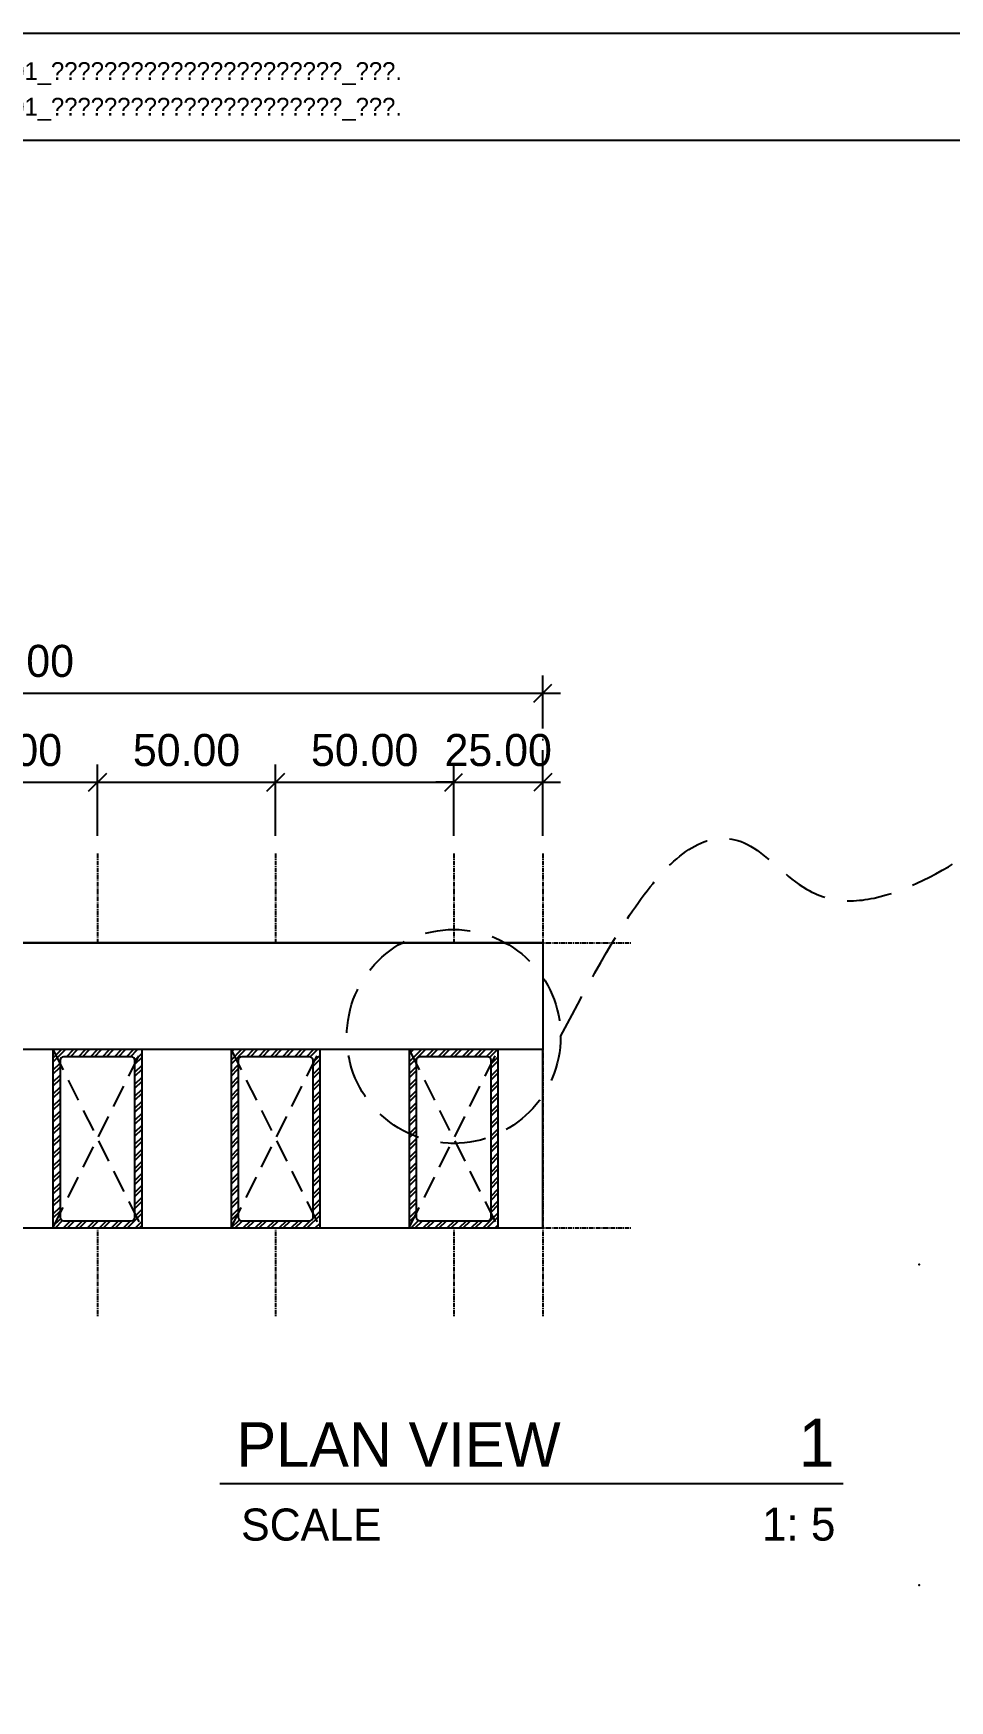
# Model space of a CAD drawing. Header units: millimetres. Extents: x -244126 to 368105, y -173968 to 259060.
# Drawn here: x -201984.1 to -201726.8, y 235966.1 to 236433.9 of the extents above; entities that cross this region are included whole.
import ezdxf
from ezdxf.enums import TextEntityAlignment as Align

# ---------------------------------------------------------------- set-up
doc = ezdxf.new("R2010")
doc.units = ezdxf.units.MM
doc.header["$MEASUREMENT"] = 0
for name, pattern in [('ACAD_ISO04W100', [30, 24, -3, 0, -3]), ('BORDER2', [22.224999999999998, 6.35, -3.175, 6.35, -3.175, 0, -3.175]), ('CENTER', [2, 1.25, -0.25, 0.25, -0.25]), ('HIDDEN', [9.524999999999999, 6.35, -3.175]), ('TA_GL_000.00010', [0.000275, 0.0001, -2.5e-05, 2.5e-05, -2.5e-05, 0.0001]), ('TA_HL_003.00000', [19.5, 10.65, -8.85])]:
    doc.linetypes.add(name, pattern=pattern)
for name, color, linetype in [('000 - GRID', 8, 'CENTER'), ('000 - H A T C H', 8, 'Continuous'), ('000 - H I D D E N', 7, 'Continuous'), ('000 - SYMBOL CON', 1, 'Continuous'), ('000 - T E X T', 4, 'Continuous'), ('000 - TITLEBLOCK', 4, 'Continuous'), ('000 - WIPEOUT', 250, 'Continuous'), ('001 - ASCESSORIES', 1, 'Continuous'), ('002 - STRUCTURAL STEEL', 4, 'Continuous'), ('A04_TUBE SERIES', 7, 'Continuous')]:
    doc.layers.add(name, color=color, linetype=linetype)
doc.styles.add('Cetury Gothic', font='GOTHIC.TTF')
doc.styles.add('CORDIA', font='cordia.shx')
doc.styles.add('TA', font='Cordia New.ttf', dxfattribs={"height": 4.5})
doc.dimstyles.new('DIM E-E', dxfattribs={"dimscale": 2, "dimtxt": 0.18, "dimasz": 0.1, "dimexe": 0.1, "dimexo": 0.1, "dimgap": 0.09, "dimtad": 1, "dimtoh": 1, "dimzin": 0, "dimdsep": 46, "dimtxsty": 'CORDIA', "dimblk": 'OBLIQUE', "dimcen": 0.1, "dimdle": 0.1, "dimclrd": 40, "dimclre": 140, "dimclrt": 3, "dimadec": 0, "dimazin": 0, "dimtfac": 1, "dimtix": 1, "dimtmove": 2, "dimatfit": 3, "dimfxl": 1, "dimtolj": 1, "dimtzin": 0, "dimarcsym": 0})
pattern_1 = [(45, (7.105427357601002e-15, 37.50000000000101), (-1.683798022700467, 1.683798022700467), []), (45, (1.122532500000007, 37.50000000000101), (-1.683798022700467, 1.683798022700467), [])]

# ---------------------------------------------------------------- blocks, each defined once
blk = doc.blocks.new('A$Cfd196da9')
at = {"color": 0, "linetype": 'ByBlock', "const_width": 0.1}
blk.add_lwpolyline([(-143.5, -98.00000000003524), (96.5, -98.00000000003524), (96.5, 98.99999999999818), (-143.5, 98.99999999999818)], close=True, dxfattribs=at)
blk = doc.blocks.new('*U1674')
at = {"layer": '000 - TITLEBLOCK', "color": 250}
blk.add_lwpolyline([(0, 0), (1485, 0), (1485, 1050), (0, 1050)], close=True, dxfattribs=at)
at = {"layer": '000 - T E X T', "color": 3, "xscale": 5, "yscale": 5, "zscale": 5}
blk.add_blockref('A$Cfd196da9', (742.5, 525), dxfattribs=at)
at = {"color": 4, "style": 'TA'}
blk.add_attdef('PAPER_SIZE', text='', height=6.254991836728832, dxfattribs=at).set_placement((1421.497533925394, 24.9351406972437), align=Align.MIDDLE_RIGHT)
blk.add_attdef('SCALE_SIZE', text='', height=6.254991836728832, dxfattribs=at).set_placement((1433.777100564457, 25.06541131656832), align=Align.MIDDLE_LEFT)
at = {"layer": '000 - T E X T', "color": 250, "style": 'TA'}
for tag, height, p in [('SUPERLINK', 5, (43.16158817450173, 1039.413349658148)), ('NAMEFILE', 5, (43.16158817450173, 1029.412246727175)), ('SC', 100, (8.409393920970842, 938.0263306360052))]:
    blk.add_attdef(tag, text='', height=height, dxfattribs=at).set_placement(p, align=Align.MIDDLE_LEFT)
at = {"layer": '000 - T E X T', "color": 4, "style": 'TA'}
for tag, height, p in [('NAME_JOB_1', 5, (1309.16251245334, 845.6251099963947)), ('NAME_JOB_2', 5, (1309.16251245334, 834.7168714372083)), ('NAME_PROJECT_1', 7.5, (1234.516375002395, 797.4226803075817)), ('NAME_PROJECT_2', 7.5, (1234.516375002395, 778.9226803075826)), ('NAME_PROJECT_3', 7.5, (1234.516375002395, 760.4226803075835)), ('CODE_VALUE_1', 4.75, (1302.871305970997, 722.8049402274655)), ('CODE_VALUE_2', 4.75, (1302.871305970997, 707.8049402274655)), ('PART_NAME_VALUE_1', 4.75, (1302.871305970997, 689.6858628249493)), ('PART_NAME_VALUE_2', 4.75, (1302.871305970997, 674.6858628249493)), ('PART_NAME_VALUE_3', 4.75, (1302.871305970997, 659.6858628249493)), ('MATTERIAL_VALUE_1', 9, (1304.892153537603, 642.2587338508606)), ('SPEC_VALUE', 9, (1304.892153537603, 621.71027721678)), ('THICKNESS_VALUE', 9, (1304.892153537603, 601.3211153423731)), ('COATING_VALUE_1', 9, (1304.892153537603, 581.2505284395206)), ('COATING_VALUE_2', 9, (1304.892153537603, 561.1799415366681)), ('NAME_TITLE_1', 6, (1236.266375002397, 194.0433449155262)), ('NAME_TITLE_2', 6, (1236.266375002397, 177.3933449155265)), ('NAME_TITLE_3', 6, (1236.266375002397, 160.7433449155269)), ('DRAWING_NO1', 6.000000000000001, (1236.527177739654, 82.28844565974441)), ('DRAWING_NO2', 6.000000000000001, (1236.527177739654, 62.28623979779741))]:
    blk.add_attdef(tag, text='', height=height, dxfattribs=at).set_placement(p, align=Align.MIDDLE_LEFT)
for tag, p in [('NAME_DAFT', (1383.527439747031, 340.5401880195609)), ('NAME_CHECKED', (1383.527439747031, 306.4879241162589)), ('NAME_DESIGNER', (1383.527439747031, 273.0281518038896)), ('NAME_DESIGN_MGR', (1383.527439747031, 237.7909047187222))]:
    blk.add_attdef(tag, text='', height=9, dxfattribs=at).set_placement(p, align=Align.MIDDLE_CENTER)
for tag, p, height in [('REV', (1383.815755262822, 125.6248846226049), 9.382487755093251), ('NAME_REMARK', (138.2147494100354, 43.25992316494649), 10)]:
    blk.add_attdef(tag, p, '', height=height, dxfattribs=at)
at = {"layer": '000 - T E X T', "color": 4, "style": 'Cetury Gothic'}
for tag, p in [('SHEET_NO.', (1403.947357155112, 84.99435907255929)), ('TOTAL_SHEET_NO.', (1402.414607150331, 44.0996035783246))]:
    blk.add_attdef(tag, text='', height=9, dxfattribs=at).set_placement(p, align=Align.CENTER)
blk = doc.blocks.new('*U3674')
at = {"color": 3}
blk.add_point((0, -80), dxfattribs=at)
at = {"layer": '000 - GRID', "color": 0, "linetype": 'ByBlock'}
blk.add_line((0, 25), (3.495173032126783e-14, -105), dxfattribs=at)
at = {"layer": '000 - GRID', "color": 0}
blk.add_point((0, 0), dxfattribs=at)
at = {"style": 'TA', "flags": 1}
blk.add_attdef('LOCATION', (6, 6), '', height=4.5, dxfattribs=at)
blk = doc.blocks.new('*U548')
at = {"color": 3}
blk.add_point((0, -300), dxfattribs=at)
at = {"layer": '000 - GRID', "color": 0, "linetype": 'ByBlock'}
blk.add_line((0, 25), (3.495173032126783e-14, -325), dxfattribs=at)
at = {"layer": '000 - GRID', "color": 0}
blk.add_point((0, 0), dxfattribs=at)
at = {"style": 'TA', "flags": 1}
blk.add_attdef('LOCATION', (6, 6), '', height=4.5, dxfattribs=at)
blk = doc.blocks.new('*U746')
at = {"color": 0}
blk.add_wipeout([(-150.0000000000001, 15), (150, 15), (150, -15.000000000000057), (-150.0000000000001, -15.000000000000057)], dxfattribs=at).dxf.layer = '000 - WIPEOUT'
at = {"layer": '002 - STRUCTURAL STEEL', "color": 0, "linetype": 'ByBlock'}
blk.add_lwpolyline([(-150, 15.00000000000002), (150, 15), (150, -15), (-150, -14.99999999999998)], close=True, dxfattribs=at)
blk = doc.blocks.new('*U4293')
at = {"color": 250}
blk.add_wipeout([(12.500000000000014, -3.1086244689504462e-15), (12.500000000000036, 49.99999999999999), (-12.499999999999964, 49.99999999999999), (-12.499999999999993, 2.442490654175338e-15)], dxfattribs=at).dxf.layer = '000 - WIPEOUT'
at = {"layer": '000 - H I D D E N', "color": 8, "linetype": 'HIDDEN'}
for p, q in [((12.49999999999999, -1.4210854715202e-14), (-12.49999999999999, 49.99999999999999)), ((12.50000000000001, 49.99999999999999), (-12.50000000000001, -1.4210854715202e-14))]:
    blk.add_line(p, q, dxfattribs=at)
at = {"layer": '002 - STRUCTURAL STEEL', "color": 0}
blk.add_lwpolyline([(12.49999999999999, -1.4210854715202e-14), (12.50000000000001, 49.99999999999999), (-12.49999999999999, 49.99999999999999), (-12.50000000000001, -1.77635683940025e-14)], close=True, dxfattribs=at)
blk.add_lwpolyline([(10.49999999999999, 2.999999999999986), (10.50000000000001, 46.99999999999998, 0.4142135623730953), (9.500000000000007, 47.99999999999999), (-9.499999999999996, 47.99999999999999, 0.4142135623730948), (-10.49999999999999, 46.99999999999999), (-10.50000000000001, 2.999999999999986, 0.4142135623730953), (-9.500000000000007, 1.999999999999986), (9.499999999999993, 1.999999999999986, 0.4142135623730948)], format="xyb", close=True, dxfattribs=at)
at = {"layer": 'Defpoints', "color": 250}
blk.add_lwpolyline([(12.49999999999999, -1.4210854715202e-14), (12.50000000000001, 49.99999999999999), (-12.49999999999999, 49.99999999999999), (-12.50000000000001, -1.4210854715202e-14)], close=True, dxfattribs=at)
at = {"color": 250}
blk.add_wipeout([(12.500000000000014, -3.1086244689504462e-15), (12.500000000000036, 49.99999999999999), (-12.499999999999964, 49.99999999999999), (-12.499999999999993, 2.442490654175338e-15)], dxfattribs=at).dxf.layer = '000 - WIPEOUT'
at = {"layer": '000 - H A T C H'}
h = blk.add_hatch(dxfattribs=at)
h.set_pattern_fill('ANSI32', color=256, scale=0.25)
h.set_pattern_definition(pattern_1)
h.paths.add_polyline_path([(12.49999999999999, -1.4210854715202e-14), (12.50000000000001, 49.99999999999999), (-12.49999999999999, 49.99999999999999), (-12.50000000000001, -1.77635683940025e-14)])
edge = h.paths.add_edge_path(flags=16)
edge.add_line((10.49999999999999, 2.999999999999986), (10.50000000000001, 46.99999999999998))
edge.add_arc((9.500000000000004, 46.99999999999999), 1.000000000000004, 359.9999999999996, 449.9999999999998)
edge.add_line((9.500000000000007, 47.99999999999999), (-9.499999999999996, 47.99999999999999))
edge.add_arc((-9.499999999999993, 46.99999999999999), 1, 90.0000000000002, 180)
edge.add_line((-10.49999999999999, 46.99999999999999), (-10.50000000000001, 2.999999999999986))
edge.add_arc((-9.500000000000007, 2.999999999999986), 1.000000000000002, 180, 270)
edge.add_line((-9.500000000000007, 1.999999999999986), (9.499999999999993, 1.999999999999986))
edge.add_arc((9.499999999999991, 2.999999999999984), 0.9999999999999987, 270.0000000000001, 360.0000000000001)
at = {"layer": '000 - H I D D E N', "color": 8, "linetype": 'HIDDEN'}
for p, q in [((12.49999999999999, -1.4210854715202e-14), (-12.49999999999999, 49.99999999999999)), ((12.50000000000001, 49.99999999999999), (-12.50000000000001, -1.4210854715202e-14))]:
    blk.add_line(p, q, dxfattribs=at)
at = {"layer": '002 - STRUCTURAL STEEL', "color": 0}
blk.add_lwpolyline([(12.49999999999999, -1.4210854715202e-14), (12.50000000000001, 49.99999999999999), (-12.49999999999999, 49.99999999999999), (-12.50000000000001, -1.77635683940025e-14)], close=True, dxfattribs=at)
blk.add_lwpolyline([(10.49999999999999, 2.999999999999986), (10.50000000000001, 46.99999999999998, 0.4142135623730953), (9.500000000000007, 47.99999999999999), (-9.499999999999996, 47.99999999999999, 0.4142135623730948), (-10.49999999999999, 46.99999999999999), (-10.50000000000001, 2.999999999999986, 0.4142135623730953), (-9.500000000000007, 1.999999999999986), (9.499999999999993, 1.999999999999986, 0.4142135623730948)], format="xyb", close=True, dxfattribs=at)
at = {"layer": 'Defpoints', "color": 250}
blk.add_lwpolyline([(12.49999999999999, -1.4210854715202e-14), (12.50000000000001, 49.99999999999999), (-12.49999999999999, 49.99999999999999), (-12.50000000000001, -1.4210854715202e-14)], close=True, dxfattribs=at)
blk = doc.blocks.new('*U4294')
at = {"color": 250}
blk.add_wipeout([(12.500000000000014, -3.1086244689504462e-15), (12.500000000000036, 49.99999999999999), (-12.499999999999964, 49.99999999999999), (-12.499999999999993, 2.442490654175338e-15)], dxfattribs=at).dxf.layer = '000 - WIPEOUT'
at = {"layer": '000 - H I D D E N', "color": 8, "linetype": 'HIDDEN'}
for p, q in [((12.49999999999999, -1.4210854715202e-14), (-12.49999999999999, 49.99999999999999)), ((12.50000000000001, 49.99999999999999), (-12.50000000000001, -1.4210854715202e-14))]:
    blk.add_line(p, q, dxfattribs=at)
at = {"layer": '002 - STRUCTURAL STEEL', "color": 0}
blk.add_lwpolyline([(12.49999999999999, -1.4210854715202e-14), (12.50000000000001, 49.99999999999999), (-12.49999999999999, 49.99999999999999), (-12.50000000000001, -1.77635683940025e-14)], close=True, dxfattribs=at)
blk.add_lwpolyline([(10.49999999999999, 2.999999999999986), (10.50000000000001, 46.99999999999998, 0.4142135623730953), (9.500000000000007, 47.99999999999999), (-9.499999999999996, 47.99999999999999, 0.4142135623730948), (-10.49999999999999, 46.99999999999999), (-10.50000000000001, 2.999999999999986, 0.4142135623730953), (-9.500000000000007, 1.999999999999986), (9.499999999999993, 1.999999999999986, 0.4142135623730948)], format="xyb", close=True, dxfattribs=at)
at = {"layer": 'Defpoints', "color": 250}
blk.add_lwpolyline([(12.49999999999999, -1.4210854715202e-14), (12.50000000000001, 49.99999999999999), (-12.49999999999999, 49.99999999999999), (-12.50000000000001, -1.4210854715202e-14)], close=True, dxfattribs=at)
at = {"color": 250}
blk.add_wipeout([(12.500000000000014, -3.1086244689504462e-15), (12.500000000000036, 49.99999999999999), (-12.499999999999964, 49.99999999999999), (-12.499999999999993, 2.442490654175338e-15)], dxfattribs=at).dxf.layer = '000 - WIPEOUT'
at = {"layer": '000 - H A T C H'}
h = blk.add_hatch(dxfattribs=at)
h.set_pattern_fill('ANSI32', color=256, scale=0.25)
h.set_pattern_definition(pattern_1)
h.paths.add_polyline_path([(12.49999999999999, -1.4210854715202e-14), (12.50000000000001, 49.99999999999999), (-12.49999999999999, 49.99999999999999), (-12.50000000000001, -1.77635683940025e-14)])
edge = h.paths.add_edge_path(flags=16)
edge.add_line((10.49999999999999, 2.999999999999986), (10.50000000000001, 46.99999999999998))
edge.add_arc((9.500000000000004, 46.99999999999999), 1.000000000000004, 359.9999999999996, 449.9999999999998)
edge.add_line((9.500000000000007, 47.99999999999999), (-9.499999999999996, 47.99999999999999))
edge.add_arc((-9.499999999999993, 46.99999999999999), 1, 90.0000000000002, 180)
edge.add_line((-10.49999999999999, 46.99999999999999), (-10.50000000000001, 2.999999999999986))
edge.add_arc((-9.500000000000007, 2.999999999999986), 1.000000000000002, 180, 270)
edge.add_line((-9.500000000000007, 1.999999999999986), (9.499999999999993, 1.999999999999986))
edge.add_arc((9.499999999999991, 2.999999999999984), 0.9999999999999987, 270.0000000000001, 360.0000000000001)
at = {"layer": '000 - H I D D E N', "color": 8, "linetype": 'HIDDEN'}
for p, q in [((12.49999999999999, -1.4210854715202e-14), (-12.49999999999999, 49.99999999999999)), ((12.50000000000001, 49.99999999999999), (-12.50000000000001, -1.4210854715202e-14))]:
    blk.add_line(p, q, dxfattribs=at)
at = {"layer": '002 - STRUCTURAL STEEL', "color": 0}
blk.add_lwpolyline([(12.49999999999999, -1.4210854715202e-14), (12.50000000000001, 49.99999999999999), (-12.49999999999999, 49.99999999999999), (-12.50000000000001, -1.77635683940025e-14)], close=True, dxfattribs=at)
blk.add_lwpolyline([(10.49999999999999, 2.999999999999986), (10.50000000000001, 46.99999999999998, 0.4142135623730953), (9.500000000000007, 47.99999999999999), (-9.499999999999996, 47.99999999999999, 0.4142135623730948), (-10.49999999999999, 46.99999999999999), (-10.50000000000001, 2.999999999999986, 0.4142135623730953), (-9.500000000000007, 1.999999999999986), (9.499999999999993, 1.999999999999986, 0.4142135623730948)], format="xyb", close=True, dxfattribs=at)
at = {"layer": 'Defpoints', "color": 250}
blk.add_lwpolyline([(12.49999999999999, -1.4210854715202e-14), (12.50000000000001, 49.99999999999999), (-12.49999999999999, 49.99999999999999), (-12.50000000000001, -1.4210854715202e-14)], close=True, dxfattribs=at)
blk = doc.blocks.new('*U4295')
at = {"color": 250}
blk.add_wipeout([(12.500000000000014, -3.1086244689504462e-15), (12.500000000000036, 49.99999999999999), (-12.499999999999964, 49.99999999999999), (-12.499999999999993, 2.442490654175338e-15)], dxfattribs=at).dxf.layer = '000 - WIPEOUT'
at = {"layer": '000 - H I D D E N', "color": 8, "linetype": 'HIDDEN'}
for p, q in [((12.49999999999999, -1.4210854715202e-14), (-12.49999999999999, 49.99999999999999)), ((12.50000000000001, 49.99999999999999), (-12.50000000000001, -1.4210854715202e-14))]:
    blk.add_line(p, q, dxfattribs=at)
at = {"layer": '002 - STRUCTURAL STEEL', "color": 0}
blk.add_lwpolyline([(12.49999999999999, -1.4210854715202e-14), (12.50000000000001, 49.99999999999999), (-12.49999999999999, 49.99999999999999), (-12.50000000000001, -1.77635683940025e-14)], close=True, dxfattribs=at)
blk.add_lwpolyline([(10.49999999999999, 2.999999999999986), (10.50000000000001, 46.99999999999998, 0.4142135623730953), (9.500000000000007, 47.99999999999999), (-9.499999999999996, 47.99999999999999, 0.4142135623730948), (-10.49999999999999, 46.99999999999999), (-10.50000000000001, 2.999999999999986, 0.4142135623730953), (-9.500000000000007, 1.999999999999986), (9.499999999999993, 1.999999999999986, 0.4142135623730948)], format="xyb", close=True, dxfattribs=at)
at = {"layer": 'Defpoints', "color": 250}
blk.add_lwpolyline([(12.49999999999999, -1.4210854715202e-14), (12.50000000000001, 49.99999999999999), (-12.49999999999999, 49.99999999999999), (-12.50000000000001, -1.4210854715202e-14)], close=True, dxfattribs=at)
at = {"color": 250}
blk.add_wipeout([(12.500000000000014, -3.1086244689504462e-15), (12.500000000000036, 49.99999999999999), (-12.499999999999964, 49.99999999999999), (-12.499999999999993, 2.442490654175338e-15)], dxfattribs=at).dxf.layer = '000 - WIPEOUT'
at = {"layer": '000 - H A T C H'}
h = blk.add_hatch(dxfattribs=at)
h.set_pattern_fill('ANSI32', color=256, scale=0.25)
h.set_pattern_definition(pattern_1)
h.paths.add_polyline_path([(12.49999999999999, -1.4210854715202e-14), (12.50000000000001, 49.99999999999999), (-12.49999999999999, 49.99999999999999), (-12.50000000000001, -1.77635683940025e-14)])
edge = h.paths.add_edge_path(flags=16)
edge.add_line((10.49999999999999, 2.999999999999986), (10.50000000000001, 46.99999999999998))
edge.add_arc((9.500000000000004, 46.99999999999999), 1.000000000000004, 359.9999999999996, 449.9999999999998)
edge.add_line((9.500000000000007, 47.99999999999999), (-9.499999999999996, 47.99999999999999))
edge.add_arc((-9.499999999999993, 46.99999999999999), 1, 90.0000000000002, 180)
edge.add_line((-10.49999999999999, 46.99999999999999), (-10.50000000000001, 2.999999999999986))
edge.add_arc((-9.500000000000007, 2.999999999999986), 1.000000000000002, 180, 270)
edge.add_line((-9.500000000000007, 1.999999999999986), (9.499999999999993, 1.999999999999986))
edge.add_arc((9.499999999999991, 2.999999999999984), 0.9999999999999987, 270.0000000000001, 360.0000000000001)
at = {"layer": '000 - H I D D E N', "color": 8, "linetype": 'HIDDEN'}
for p, q in [((12.49999999999999, -1.4210854715202e-14), (-12.49999999999999, 49.99999999999999)), ((12.50000000000001, 49.99999999999999), (-12.50000000000001, -1.4210854715202e-14))]:
    blk.add_line(p, q, dxfattribs=at)
at = {"layer": '002 - STRUCTURAL STEEL', "color": 0}
blk.add_lwpolyline([(12.49999999999999, -1.4210854715202e-14), (12.50000000000001, 49.99999999999999), (-12.49999999999999, 49.99999999999999), (-12.50000000000001, -1.77635683940025e-14)], close=True, dxfattribs=at)
blk.add_lwpolyline([(10.49999999999999, 2.999999999999986), (10.50000000000001, 46.99999999999998, 0.4142135623730953), (9.500000000000007, 47.99999999999999), (-9.499999999999996, 47.99999999999999, 0.4142135623730948), (-10.49999999999999, 46.99999999999999), (-10.50000000000001, 2.999999999999986, 0.4142135623730953), (-9.500000000000007, 1.999999999999986), (9.499999999999993, 1.999999999999986, 0.4142135623730948)], format="xyb", close=True, dxfattribs=at)
at = {"layer": 'Defpoints', "color": 250}
blk.add_lwpolyline([(12.49999999999999, -1.4210854715202e-14), (12.50000000000001, 49.99999999999999), (-12.49999999999999, 49.99999999999999), (-12.50000000000001, -1.4210854715202e-14)], close=True, dxfattribs=at)
blk = doc.blocks.new('_Oblique')
at = {"color": 0, "linetype": 'ByBlock', "lineweight": -2}
blk.add_line((-0.5, -0.5), (0.5, 0.5), dxfattribs=at)
blk = doc.blocks.new('*D4299')
at = {"layer": 'A04_TUBE SERIES', "color": 140, "linetype": 'ACAD_ISO04W100', "lineweight": -2, "transparency": 16777216}
for p, q in [((-202016.0588603044, 236208.7634141264), (-202016.0588603044, 236228.7634141264)), ((-201966.0588603044, 236208.7634141264), (-201966.0588603044, 236228.7634141264))]:
    blk.add_line(p, q, dxfattribs=at)
at = {"layer": 'A04_TUBE SERIES', "color": 40, "lineweight": -2, "transparency": 16777216}
blk.add_line((-202021.0588603044, 236223.7634141264), (-201961.0588603044, 236223.7634141264), dxfattribs=at)
at = {"layer": 'Defpoints', "color": 0, "transparency": 16777216}
for p in [(-201966.0588603044, 236223.7634141264), (-202016.0588603044, 236203.7634141264), (-201966.0588603044, 236203.7634141264)]:
    blk.add_point(p, dxfattribs=at)
at = {"layer": 'A04_TUBE SERIES', "color": 40, "lineweight": -2, "transparency": 16777216, "xscale": 5, "yscale": 5, "zscale": 5, "rotation": 180}
blk.add_blockref('_Oblique', (-202016.0588603044, 236223.7634141264), dxfattribs=at)
at = {"layer": 'A04_TUBE SERIES', "color": 40, "lineweight": -2, "transparency": 16777216, "xscale": 5, "yscale": 5, "zscale": 5}
blk.add_blockref('_Oblique', (-201966.0588603044, 236223.7634141264), dxfattribs=at)
at = {"layer": 'A04_TUBE SERIES', "color": 3, "transparency": 16777216, "insert": (-201991.0588603044, 236232.7634141264), "char_height": 9, "attachment_point": 5, "style": 'CORDIA'}
blk.add_mtext('\\A1;50.00', dxfattribs=at)
blk = doc.blocks.new('*D4300')
at = {"layer": 'A04_TUBE SERIES', "color": 140, "linetype": 'ACAD_ISO04W100', "lineweight": -2, "transparency": 16777216}
for p, q in [((-201966.0588603044, 236208.7634141264), (-201966.0588603044, 236228.7634141264)), ((-201916.0588603044, 236208.7634141264), (-201916.0588603044, 236228.7634141264))]:
    blk.add_line(p, q, dxfattribs=at)
at = {"layer": 'A04_TUBE SERIES', "color": 40, "lineweight": -2, "transparency": 16777216}
blk.add_line((-201971.0588603044, 236223.7634141264), (-201911.0588603044, 236223.7634141264), dxfattribs=at)
at = {"layer": 'Defpoints', "color": 0, "transparency": 16777216}
for p in [(-201916.0588603044, 236223.7634141264), (-201966.0588603044, 236203.7634141264), (-201916.0588603044, 236203.7634141264)]:
    blk.add_point(p, dxfattribs=at)
at = {"layer": 'A04_TUBE SERIES', "color": 40, "lineweight": -2, "transparency": 16777216, "xscale": 5, "yscale": 5, "zscale": 5, "rotation": 180}
blk.add_blockref('_Oblique', (-201966.0588603044, 236223.7634141264), dxfattribs=at)
at = {"layer": 'A04_TUBE SERIES', "color": 40, "lineweight": -2, "transparency": 16777216, "xscale": 5, "yscale": 5, "zscale": 5}
blk.add_blockref('_Oblique', (-201916.0588603044, 236223.7634141264), dxfattribs=at)
at = {"layer": 'A04_TUBE SERIES', "color": 3, "transparency": 16777216, "insert": (-201941.0588603044, 236232.7634141264), "char_height": 9, "attachment_point": 5, "style": 'CORDIA'}
blk.add_mtext('\\A1;50.00', dxfattribs=at)
blk = doc.blocks.new('*D4301')
at = {"layer": 'A04_TUBE SERIES', "color": 140, "linetype": 'ACAD_ISO04W100', "lineweight": -2, "transparency": 16777216}
for p, q in [((-201916.0588603044, 236208.7634141264), (-201916.0588603044, 236228.7634141264)), ((-201866.0588603044, 236208.7634141264), (-201866.0588603044, 236228.7634141264))]:
    blk.add_line(p, q, dxfattribs=at)
at = {"layer": 'A04_TUBE SERIES', "color": 40, "lineweight": -2, "transparency": 16777216}
blk.add_line((-201921.0588603044, 236223.7634141264), (-201861.0588603044, 236223.7634141264), dxfattribs=at)
at = {"layer": 'Defpoints', "color": 0, "transparency": 16777216}
for p in [(-201866.0588603044, 236223.7634141264), (-201916.0588603044, 236203.7634141264), (-201866.0588603044, 236203.7634141264)]:
    blk.add_point(p, dxfattribs=at)
at = {"layer": 'A04_TUBE SERIES', "color": 40, "lineweight": -2, "transparency": 16777216, "xscale": 5, "yscale": 5, "zscale": 5, "rotation": 180}
blk.add_blockref('_Oblique', (-201916.0588603044, 236223.7634141264), dxfattribs=at)
at = {"layer": 'A04_TUBE SERIES', "color": 40, "lineweight": -2, "transparency": 16777216, "xscale": 5, "yscale": 5, "zscale": 5}
blk.add_blockref('_Oblique', (-201866.0588603044, 236223.7634141264), dxfattribs=at)
at = {"layer": 'A04_TUBE SERIES', "color": 3, "transparency": 16777216, "insert": (-201891.0588603044, 236232.7634141264), "char_height": 9, "attachment_point": 5, "style": 'CORDIA'}
blk.add_mtext('\\A1;50.00', dxfattribs=at)
blk = doc.blocks.new('*D4302')
at = {"layer": 'A04_TUBE SERIES', "color": 140, "linetype": 'ACAD_ISO04W100', "lineweight": -2, "transparency": 16777216}
for p, q in [((-201866.0588603044, 236208.7634141264), (-201866.0588603044, 236228.7634141264)), ((-201841.0588603044, 236208.7634141264), (-201841.0588603044, 236228.7634141264))]:
    blk.add_line(p, q, dxfattribs=at)
at = {"layer": 'A04_TUBE SERIES', "color": 40, "lineweight": -2, "transparency": 16777216}
for p, q in [((-201866.0588603044, 236223.7634141264), (-201871.0588603044, 236223.7634141264)), ((-201866.0588603044, 236223.7634141264), (-201841.0588603044, 236223.7634141264)), ((-201841.0588603044, 236223.7634141264), (-201836.0588603044, 236223.7634141264))]:
    blk.add_line(p, q, dxfattribs=at)
at = {"layer": 'Defpoints', "color": 0, "transparency": 16777216}
for p in [(-201841.0588603044, 236223.7634141264), (-201866.0588603044, 236203.7634141264), (-201841.0588603044, 236203.7634141264)]:
    blk.add_point(p, dxfattribs=at)
at = {"layer": 'A04_TUBE SERIES', "color": 40, "lineweight": -2, "transparency": 16777216, "xscale": 5, "yscale": 5, "zscale": 5}
blk.add_blockref('_Oblique', (-201866.0588603044, 236223.7634141264), dxfattribs=at)
at = {"layer": 'A04_TUBE SERIES', "color": 40, "lineweight": -2, "transparency": 16777216, "xscale": 5, "yscale": 5, "zscale": 5, "rotation": 180}
blk.add_blockref('_Oblique', (-201841.0588603044, 236223.7634141264), dxfattribs=at)
at = {"layer": 'A04_TUBE SERIES', "color": 3, "transparency": 16777216, "insert": (-201853.5588603044, 236232.7634141264), "char_height": 9, "attachment_point": 5, "style": 'CORDIA'}
blk.add_mtext('\\A1;25.00', dxfattribs=at)
blk = doc.blocks.new('*D4304')
at = {"layer": 'A04_TUBE SERIES', "color": 140, "linetype": 'ACAD_ISO04W100', "lineweight": -2, "transparency": 16777216}
for p, q in [((-202141.0588603044, 236208.7634141264), (-202141.0588603044, 236253.7634141264)), ((-201841.0588603044, 236208.7634141264), (-201841.0588603044, 236253.7634141264))]:
    blk.add_line(p, q, dxfattribs=at)
at = {"layer": 'A04_TUBE SERIES', "color": 40, "lineweight": -2, "transparency": 16777216}
blk.add_line((-202146.0588603044, 236248.7634141264), (-201836.0588603044, 236248.7634141264), dxfattribs=at)
at = {"layer": 'Defpoints', "color": 0, "transparency": 16777216}
for p in [(-201841.0588603044, 236248.7634141264), (-202141.0588603044, 236203.7634141264), (-201841.0588603044, 236203.7634141264)]:
    blk.add_point(p, dxfattribs=at)
at = {"layer": 'A04_TUBE SERIES', "color": 40, "lineweight": -2, "transparency": 16777216, "xscale": 5, "yscale": 5, "zscale": 5, "rotation": 180}
blk.add_blockref('_Oblique', (-202141.0588603044, 236248.7634141264), dxfattribs=at)
at = {"layer": 'A04_TUBE SERIES', "color": 40, "lineweight": -2, "transparency": 16777216, "xscale": 5, "yscale": 5, "zscale": 5}
blk.add_blockref('_Oblique', (-201841.0588603044, 236248.7634141264), dxfattribs=at)
at = {"layer": 'A04_TUBE SERIES', "color": 3, "transparency": 16777216, "insert": (-201991.0588603044, 236257.7634141264), "char_height": 9, "attachment_point": 5, "style": 'CORDIA'}
blk.add_mtext('\\A1;300.00', dxfattribs=at)
blk = doc.blocks.new('*U2947')
at = {"color": 4}
blk.add_line((-4.258498455800009, 5.700827209227327), (-39.25849845580001, 5.700827209227327), dxfattribs=at)
at = {"linetype": 'TA_GL_000.00010'}
blk.add_point((8.881784197001252e-16, 18), dxfattribs=at)
blk.add_point((0, 0))
at = {"color": 4, "linetype": 'BORDER2', "style": 'Cetury Gothic'}
blk.add_text('SCALE', height=1.8, dxfattribs=at).set_placement((-38.06962739612595, 2.507720990193548))
at = {"color": 0, "style": 'TA'}
for tag, p in [('HEADING2', (-38.32903347561796, 10.64992116065969)), ('HEADING', (-38.32903347561796, 6.649921160659689))]:
    blk.add_attdef(tag, p, '', height=2.5, dxfattribs=at)
for tag, height, p in [('LO', 2.7, (-4.758498455798417, 6.649921160659687)), ('SC', 1.85, (-4.699605285589541, 2.507720990193548))]:
    blk.add_attdef(tag, text='', height=height, dxfattribs=at).set_placement(p, align=Align.RIGHT)

msp = doc.modelspace()

# ---------------------------------------------------------------- linework, layer by layer
at = {"layer": '000 - SYMBOL CON', "color": 2, "linetype": 'HIDDEN', "ltscale": 2}
msp.add_spline([(-201836.0588603044, 236152.4750876973), (-201782.7007873075, 236205.8331606941), (-201767.0487016539, 236193.7967036409), (-201712.8066327791, 236208.8801409014)], degree=3, dxfattribs=at)
at = {"layer": 'A04_TUBE SERIES', "color": 3}
msp.add_lwpolyline([(-202141.0588603044, 236098.7634141264), (-201841.0588603044, 236098.7634141264), (-201841.0588603044, 236178.7634141264), (-202141.0588603044, 236178.7634141264)], close=True, dxfattribs=at)

# ---------------------------------------------------------------- block references
at = {"color": 2, "linetype": 'TA_HL_003.00000'}
ref = msp.add_blockref('*U1674', (-202266.0588603044, 235383.8728946539), dxfattribs=at)
ref.add_attrib('SUPERLINK', 'C:\\\\TA\\\\TA_WORK\\\\FAMELINE_EST_DATA_2020\\\\363_ONIS_DESIGN\\\\363001_โครงการปรับปรุงอาคารบัณฑิต_มศว.', dxfattribs={"layer": '000 - T E X T', "color": 250, "height": 5, "style": 'TA'}).set_placement((-202222.8972721299, 236423.2862443121), align=Align.MIDDLE_LEFT)
ref.add_attrib('NAMEFILE', 'C:\\\\TA\\\\TA_WORK\\\\FAMELINE_EST_DATA_2020\\\\363_ONIS_DESIGN\\\\363001_โครงการปรับปรุงอาคารบัณฑิต_มศว.', dxfattribs={"layer": '000 - T E X T', "color": 250, "height": 5, "style": 'TA'}).set_placement((-202222.8972721299, 236413.2851413811), align=Align.MIDDLE_LEFT)
at = {"layer": '000 - GRID'}
for p in [(-201966.0588603044, 236178.7634141264), (-201916.0588603044, 236178.7634141264), (-201866.0588603044, 236178.7634141264), (-201841.0588603044, 236178.7634141264)]:
    msp.add_blockref('*U3674', p, dxfattribs=at)
at = {"layer": '000 - GRID', "rotation": 90}
for p in [(-202141.0588603044, 236178.7634141264), (-202141.0588603044, 236098.7634141264)]:
    msp.add_blockref('*U548', p, dxfattribs=at)
at = {"layer": '000 - T E X T', "xscale": 5, "yscale": 5, "zscale": 5}
msp.add_blockref('*U2947', (-201735.4031998065, 235998.5029819375), dxfattribs=at).add_auto_attribs({'HEADING': 'PLAN VIEW', 'LO': '1', 'SC': '1: 5'})

# ---------------------------------------------------------------- dimensions: what is measured, and where the dimension line sits
at = {"layer": 'A04_TUBE SERIES', "color": 3}
for base, p1, p2, picture, middle in [((-201841.0588603044, 236248.7634141264), (-202141.0588603044, 236203.7634141264), (-201841.0588603044, 236203.7634141264), '*D4304', (-201991.0588603044, 236257.7634141264)), ((-201966.0588603044, 236223.7634141264), (-202016.0588603044, 236203.7634141264), (-201966.0588603044, 236203.7634141264), '*D4299', (-201991.0588603044, 236232.7634141264)), ((-201916.0588603044, 236223.7634141264), (-201966.0588603044, 236203.7634141264), (-201916.0588603044, 236203.7634141264), '*D4300', (-201941.0588603044, 236232.7634141264)), ((-201866.0588603044, 236223.7634141264), (-201916.0588603044, 236203.7634141264), (-201866.0588603044, 236203.7634141264), '*D4301', (-201891.0588603044, 236232.7634141264)), ((-201841.0588603044, 236223.7634141264), (-201866.0588603044, 236203.7634141264), (-201841.0588603044, 236203.7634141264), '*D4302', (-201853.5588603044, 236232.7634141264))]:
    dim = msp.add_linear_dim(base=base, p1=p1, p2=p2, dimstyle='DIM E-E', override={"dimscale": 50}, dxfattribs=at)
    dim.commit()
    dim.dimension.update_dxf_attribs({"geometry": picture, "text_midpoint": middle})

# ---------------------------------------------------------------- next in the draw order: block references
at = {"layer": '001 - ASCESSORIES', "color": 1}
msp.add_blockref('*U746', (-201991.0588603044, 236163.7634141264), dxfattribs=at)

# ---------------------------------------------------------------- next in the draw order: block references
at = {"layer": 'A04_TUBE SERIES', "color": 3, "rotation": 180}
for name, p in [('*U4293', (-201966.0588603044, 236148.7634141264)), ('*U4294', (-201916.0588603044, 236148.7634141264)), ('*U4295', (-201866.0588603044, 236148.7634141264))]:
    msp.add_blockref(name, p, dxfattribs=at)

# ---------------------------------------------------------------- next in the draw order: linework, layer by layer
at = {"layer": '000 - SYMBOL CON', "color": 2, "linetype": 'HIDDEN', "ltscale": 2}
msp.add_circle((-201866.0588603044, 236152.4750876973), 30, dxfattribs=at)

doc.saveas('drawing.dxf')
